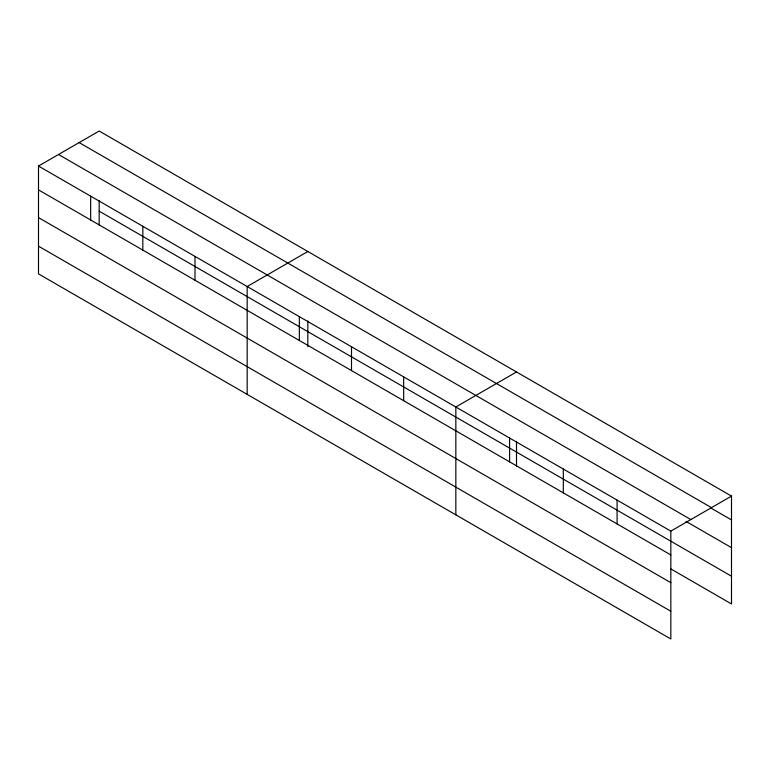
<?xml version="1.0" encoding="UTF-8"?>
<svg xmlns="http://www.w3.org/2000/svg" width="770" height="770" viewBox="0 0 770 770"><rect width="100%" height="100%" fill="white"/><g stroke="black" fill="none" stroke-linecap="round" stroke-linejoin="round"><path stroke-width="1.16" d="M38.5 166.05L670.834 531.127L670.834 638.975L38.5 273.899L38.5 166.05L99.166 131.025L731.5 496.101L731.5 603.95L670.516 568.741M307.836 251.501L247.17 286.527L247.17 394.375M516.506 371.968L455.84 406.993L455.84 514.851M670.834 531.127L731.5 496.101M79.146 142.585L711.48 507.651M710.826 507.988L731.5 519.923M58.52 154.491L690.854 519.567M686.022 521.396L731.5 547.653M99.166 211.153L731.5 576.22M38.5 189.872L670.834 554.949M38.5 217.602L670.834 582.678M38.5 246.179L670.834 611.245M617.088 500.086L617.088 523.918M563.332 469.055L563.332 492.887M516.506 441.383L516.506 465.966M509.586 438.024L509.586 461.856M403.673 376.877L403.673 400.708M351.505 346.76L351.505 370.591M307.836 320.907L307.836 346.644M299.338 316.643L299.338 340.465M195.002 256.4L195.002 280.232M142.835 226.284L142.835 250.115M99.166 200.431L99.166 225.013M90.668 196.167L90.668 219.999"/></g></svg>
